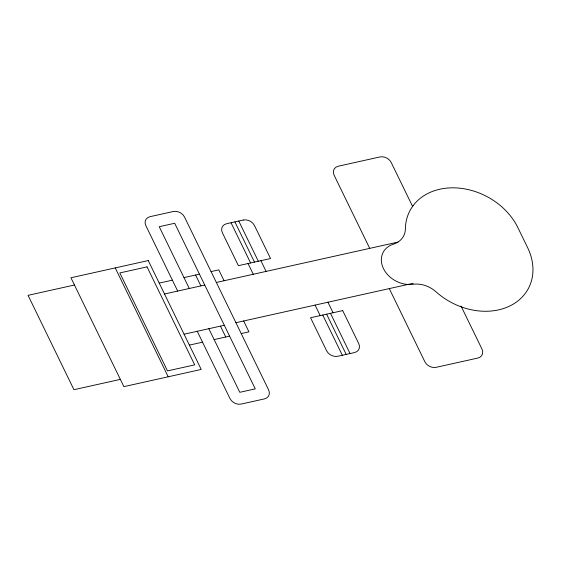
<?xml version="1.0" encoding="UTF-8"?>
<svg xmlns="http://www.w3.org/2000/svg" width="561" height="561" viewBox="0 0 561 561"><rect width="100%" height="100%" fill="white"/><g stroke="black" fill="none" stroke-linecap="round" stroke-linejoin="round"><path stroke-width="0.84" d="M74.452 285.023L28.05 295.338L73.947 389.699L120.349 379.383M159.219 283.102L172.388 280.177M183.987 277.597L199.457 274.161M211.055 271.58L218.79 269.862L224.084 280.745M164.513 293.992L204.751 285.044M216.35 282.464L398.051 242.072M184.078 334.216L224.316 325.268M235.915 322.694L413.191 283.277M189.38 345.106L202.542 342.175M214.148 339.594L229.61 336.158M241.216 333.578L248.944 331.86L243.649 320.969M412.594 206.448L391.206 162.487A8.878 7.005 28 0 0 379.944 156.947L338.311 166.203A8.878 7.005 28 0 0 334.111 175.179L369.713 248.369M461.051 306.068L481.983 349.089A8.878 7.005 28 0 1 477.776 358.072L436.142 367.329A8.878 7.005 28 0 1 424.88 361.789L389.278 288.592M327.94 302.232L333.059 312.75M330.492 313.319L350.057 353.549M326.628 314.181L346.193 354.405M322.757 315.044L342.329 355.267M315.079 305.093L320.198 315.612M260.9 260.683L266.11 271.405M238.769 221.027L258.333 261.251M234.905 221.89L254.47 262.113M231.034 222.745L250.606 262.969M248.039 263.544L253.256 274.259M195.586 275.016L200.88 285.907M220.452 326.13L225.746 337.021M189.281 288.487L159.226 226.7L174.695 223.264L255.255 388.871L239.785 392.307L208.846 328.711M177.683 291.061L145.86 225.648A8.878 7.005 28 0 1 150.067 216.672L173.265 211.511A8.878 7.005 28 0 1 184.534 217.051L268.621 389.923A8.878 7.005 28 0 1 264.413 398.899L241.216 404.06A8.878 7.005 28 0 1 229.954 398.52L197.248 331.292M115.25 267.913L168.216 376.789M413.387 205.319L411.585 207.879A61.507 48.534 28 0 0 405.4 228.818A24.6 19.411 28 0 1 398.03 242.036L396.95 242.682A24.6 19.411 28 0 1 393.366 244.196A24.6 19.411 28 0 0 382.378 265.97A24.6 19.411 28 0 0 406.928 284.385L408.443 284.49A24.6 19.411 28 0 0 412.868 284.28A24.6 19.411 28 0 1 436.051 291.825A61.507 48.534 28 0 0 459.41 306.194L463.106 307.533A61.507 48.534 28 0 0 520.419 298.789A61.507 48.534 28 0 0 527.642 247.696L517.859 227.584A61.507 48.534 28 0 0 467.194 189.366A61.507 48.534 28 0 0 413.387 205.319M243.243 220.031L226.567 223.741A8.878 7.005 28 0 0 222.359 232.717L238.397 265.683L270.542 258.537L254.505 225.571A8.878 7.005 28 0 0 243.243 220.031M148.258 260.57L70.924 277.765L123.883 386.641L201.217 369.447L148.258 260.57M147.038 266.875L119.83 272.927L167.501 370.912L194.702 364.867L147.038 266.875M342.701 310.605L310.556 317.757L326.593 350.723A8.878 7.005 28 0 0 337.855 356.263L354.531 352.553A8.878 7.005 28 0 0 358.731 343.577L342.701 310.605"/></g></svg>
